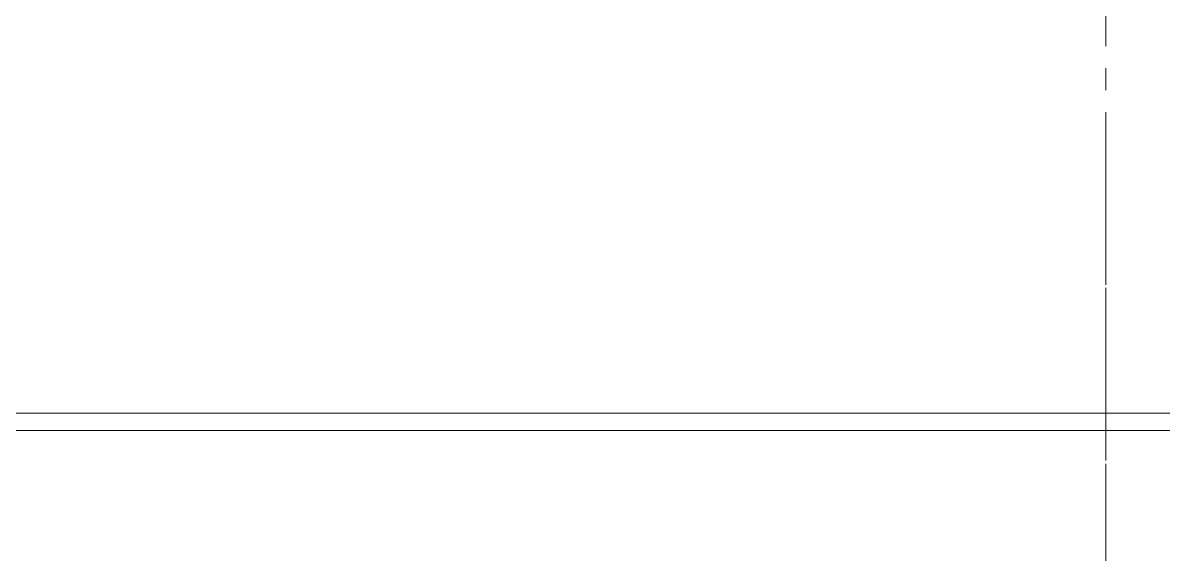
# Model space of a CAD drawing. Header units: millimetres. Extents: x -343543 to 400519, y -115663 to 104219.
# Drawn here: x -245315 to -238723, y 19585 to 22656 of the extents above; entities that cross this region are included whole.
import ezdxf
from ezdxf.xclip import XClip

# ---------------------------------------------------------------- set-up
doc = ezdxf.new("R2010")
doc.units = ezdxf.units.MM
doc.header["$XCLIPFRAME"] = 0
doc.linetypes.add('XREF MAT BANG TUONG XAY$0$CENTER', pattern=[50.8, 31.75, -6.35, 6.35, -6.35])
doc.layers.get('0').update_dxf_attribs({"color": 231, "lineweight": 0})
for name, color, linetype, lineweight in [('A-SYMBOLS', 10, 'Continuous', 13), ('XREF MAT BANG TUONG XAY$0$01.Xref _MB T1$0$A-FNSH', 8, 'Continuous', 9), ('XREF MAT BANG TUONG XAY$0$A-GRID', 8, 'XREF MAT BANG TUONG XAY$0$CENTER', 15)]:
    doc.layers.add(name, color=color, linetype=linetype, lineweight=lineweight)

# ---------------------------------------------------------------- blocks, each defined once
blk = doc.blocks.new('XREF MAT BANG TUONG XAY$0$00.xref_IKIGAI_Truc')
at = {"layer": 'XREF MAT BANG TUONG XAY$0$A-GRID', "color": 8, "ltscale": 20}
blk.add_lwpolyline([(23800, -3895), (23800, 22924.4)], dxfattribs=at)
blk = doc.blocks.new('XREF MAT BANG TUONG XAY$0$xref_IKIGAI_Cot')
at = {"layer": 'XREF MAT BANG TUONG XAY$0$A-GRID', "color": 8, "ltscale": 20}
blk.add_lwpolyline([(23800, -3895), (23800, 22924.4)], dxfattribs=at)
blk = doc.blocks.new('01.Xref _MB T1')
at = {"layer": 'XREF MAT BANG TUONG XAY$0$01.Xref _MB T1$0$A-FNSH', "color": 8}
blk.add_lwpolyline([(15703.31324, 19400.00844), (15703.31324, 20300.0085), (24276.68633, 20300.01291), (24276.68661, 19494.99925), (24376.68689, 19494.99925), (24376.68627, 20400.01296), (15603.31324, 20400.00844)], dxfattribs=at)
at = {"color": 8}
blk.add_blockref('XREF MAT BANG TUONG XAY$0$00.xref_IKIGAI_Truc', (0.00011, 0), dxfattribs=at)
ref = blk.add_blockref('XREF MAT BANG TUONG XAY$0$xref_IKIGAI_Cot', (-0.00927, -0.00001), dxfattribs=at)
XClip(ref).set_block_clipping_path([(-1610.3425959283, -2225.6693134198), (41829.1295208634, 21555.8819575264)])

msp = doc.modelspace()

# ---------------------------------------------------------------- block references
at = {"layer": 'A-SYMBOLS'}
msp.add_blockref('01.Xref _MB T1', (-262854, 0), dxfattribs=at)

doc.saveas('drawing.dxf')
